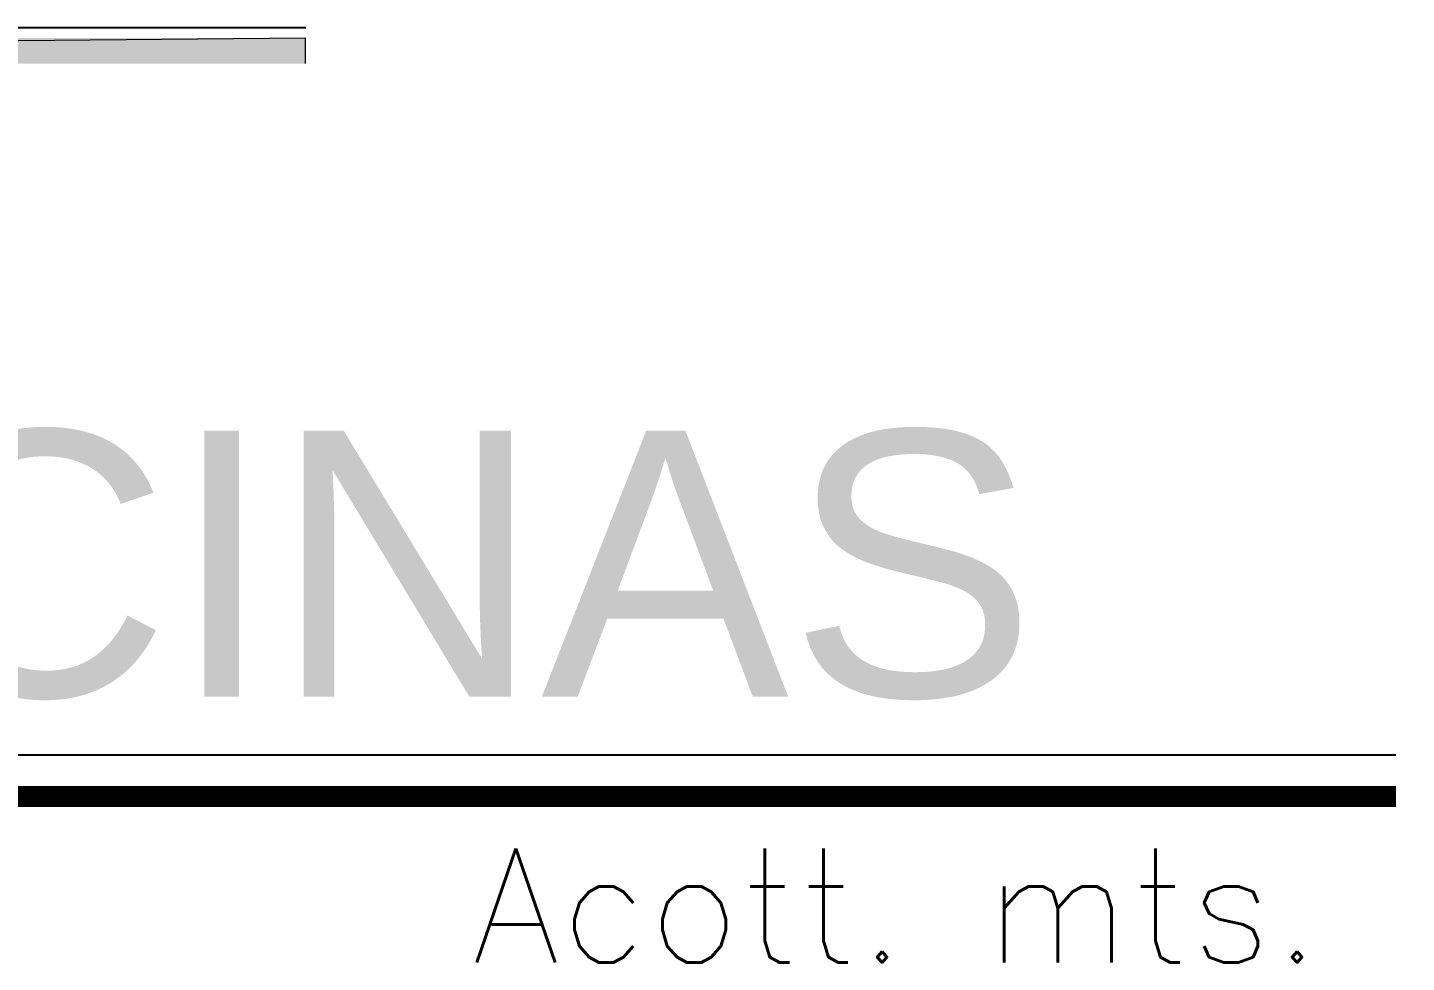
# Model space of a CAD drawing. Header units: inches. Extents: x 5 to 295, y 10 to 227.
# Drawn here: x 166.95 to 180.57, y 57.62 to 66.86 of the extents above; entities that cross this region are included whole.
import ezdxf

# ---------------------------------------------------------------- set-up
doc = ezdxf.new("R2010")
doc.units = ezdxf.units.IN
doc.header["$MEASUREMENT"] = 0
doc.layers.add('8', color=8, linetype='Continuous')
doc.layers.add('proy ante', color=7, linetype='Continuous')
doc.styles.add('ROMANT', font='arial.ttf', dxfattribs={"height": 22})
doc.styles.add('TEXTOS', font='romans.shx')

msp = doc.modelspace()

# ---------------------------------------------------------------- hatches: boundary and pattern name
at = {"layer": 'proy ante', "true_color": 0xffffff}
for points in [[(142.453, 66.756), (142.453, 66.503), (169.689, 66.756)], [(142.453, 66.503), (169.689, 66.756), (169.689, 66.503)]]:
    msp.add_hatch(color=7, dxfattribs=at).paths.add_polyline_path(points)

# ---------------------------------------------------------------- linework, layer by layer
at = {"layer": '8'}
msp.add_line((128.713, 59.673), (180.463, 59.673), dxfattribs=at)
at = {"layer": '8', "const_width": 0.206}
msp.add_lwpolyline([(128.713, 59.262), (180.463, 59.262)], dxfattribs=at)
at = {"layer": 'proy ante', "color": 7, "lineweight": 25, "true_color": 0xffffff}
msp.add_lwpolyline([(142.453, 66.859), (169.697, 66.859)], dxfattribs=at)
at = {"layer": 'proy ante', "lineweight": 0}
for points in [[(142.453, 66.756), (142.453, 66.503), (169.689, 66.756)], [(142.453, 66.503), (169.689, 66.756), (169.689, 66.503)]]:
    msp.add_lwpolyline(points, dxfattribs=at)

# ---------------------------------------------------------------- texts
at = {"layer": '8', "color": 5, "insert": (176.912, 60.213), "char_height": 2.625, "attachment_point": 9, "style": 'ROMANT'}
msp.add_mtext('CORTE TIPO DE OFICINAS', dxfattribs=at)
at = {"layer": '8', "color": 2, "insert": (175.532, 58.748), "char_height": 1.125, "width": 15.0999, "attachment_point": 2, "style": 'TEXTOS'}
msp.add_mtext('Acott. mts.', dxfattribs=at)

doc.saveas('drawing.dxf')
